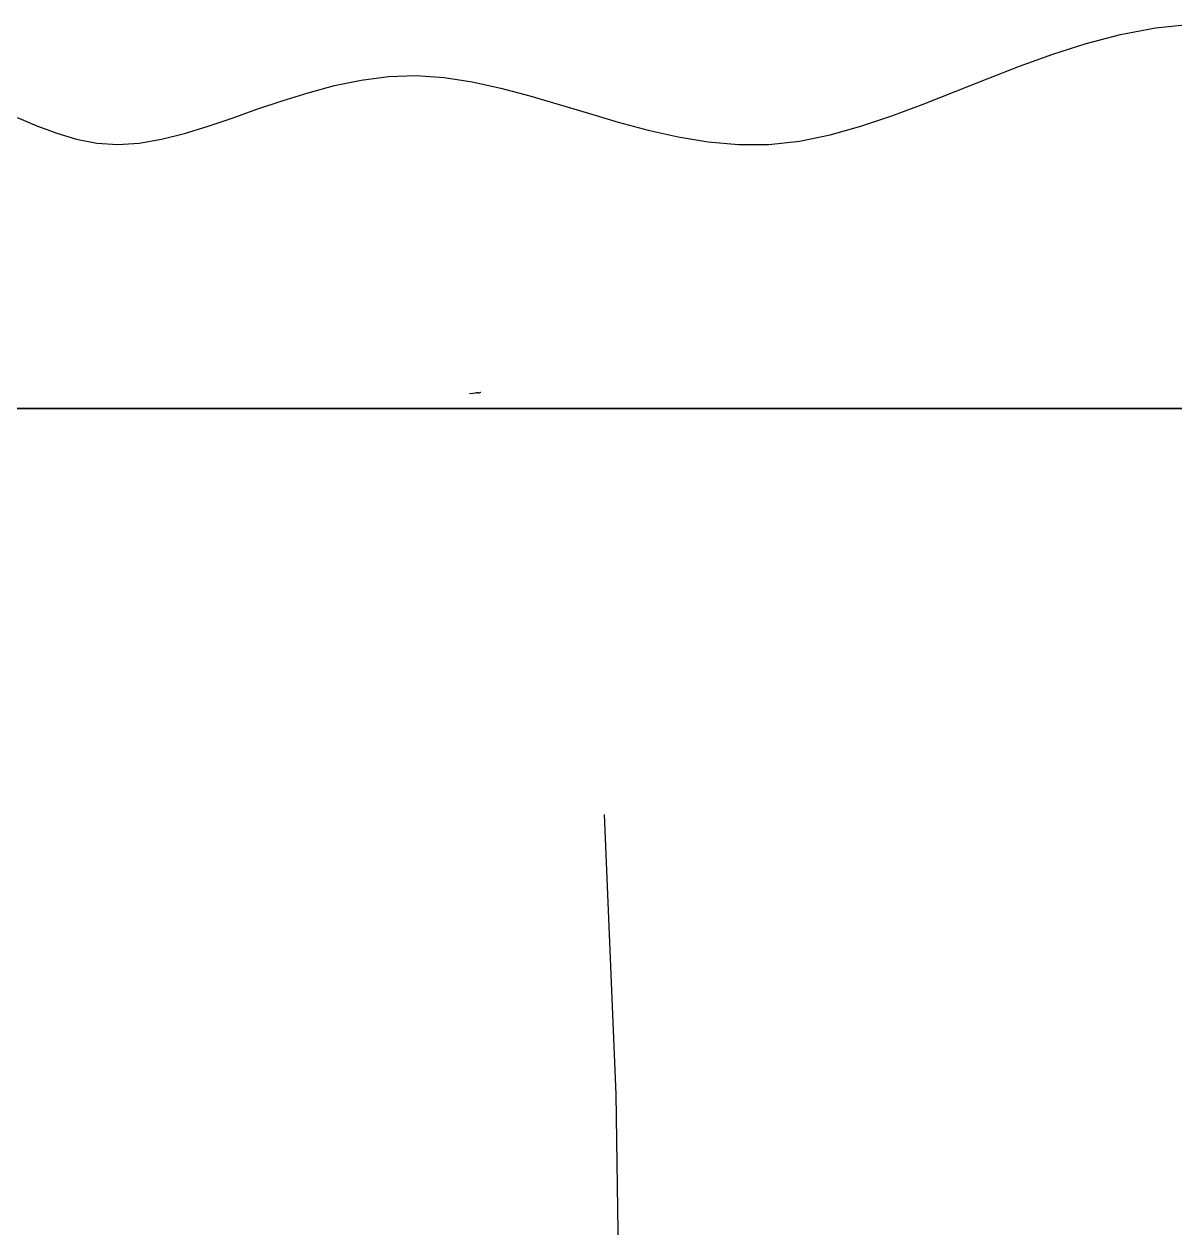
# Model space of a CAD drawing. Extents: x 11992 to 29481, y -6727 to 6811.
# Drawn here: x 24658 to 24778.5, y 2708.4 to 2834.4 of the extents above; entities that cross this region are included whole.
import ezdxf

# ---------------------------------------------------------------- set-up
doc = ezdxf.new("R2010")
doc.units = 0
doc.header["$MEASUREMENT"] = 0
doc.layers.get('0').update_dxf_attribs({"color": 8, "linetype": 'CONTINUOUS'})

msp = doc.modelspace()

# ---------------------------------------------------------------- linework, layer by layer
for p, q in [((24776.45, 2834.03, -2436.43), (24780.19, 2834.44, -2436.43)), ((24769.21, 2832.4, -2436.43), (24772.8, 2833.33, -2436.43)), ((24772.8, 2833.33, -2436.43), (24776.45, 2834.03, -2436.43)), ((24765.69, 2831.29, -2436.43), (24769.21, 2832.4, -2436.43)), ((24762.22, 2830.04, -2436.43), (24765.69, 2831.29, -2436.43)), ((24758.82, 2828.72, -2436.43), (24762.22, 2830.04, -2436.43)), ((24690.47, 2827.99, -2436.43), (24693.28, 2828.57, -2436.43)), ((24693.28, 2828.57, -2436.43), (24696.13, 2828.94, -2436.43)), ((24696.13, 2828.94, -2436.43), (24699.02, 2829.04, -2436.43)), ((24699.02, 2829.04, -2436.43), (24701.95, 2828.84, -2436.43)), ((24701.95, 2828.84, -2436.43), (24704.91, 2828.39, -2436.43)), ((24704.91, 2828.39, -2436.43), (24707.91, 2827.73, -2436.43)), ((24755.46, 2827.38, -2436.43), (24758.82, 2828.72, -2436.43)), ((24685.01, 2826.41, -2436.43), (24687.72, 2827.25, -2436.43)), ((24687.72, 2827.25, -2436.43), (24690.47, 2827.99, -2436.43)), ((24707.91, 2827.73, -2436.43), (24710.94, 2826.92, -2436.43)), ((24710.94, 2826.92, -2436.43), (24714, 2826.03, -2436.43)), ((24752.14, 2826.06, -2436.43), (24755.46, 2827.38, -2436.43)), ((24679.77, 2824.6, -2436.43), (24682.36, 2825.51, -2436.43)), ((24682.36, 2825.51, -2436.43), (24685.01, 2826.41, -2436.43)), ((24714, 2826.03, -2436.43), (24717.08, 2825.09, -2436.43)), ((24748.86, 2824.83, -2436.43), (24752.14, 2826.06, -2436.43)), ((24657.25, 2824.65, -2436.43), (24659.32, 2823.77, -2436.43)), ((24677.24, 2823.74, -2436.43), (24679.77, 2824.6, -2436.43)), ((24717.08, 2825.09, -2436.43), (24720.19, 2824.17, -2436.43)), ((24745.61, 2823.74, -2436.43), (24748.86, 2824.83, -2436.43)), ((24659.32, 2823.77, -2436.43), (24661.39, 2823, -2436.43)), ((24661.39, 2823, -2436.43), (24663.48, 2822.38, -2436.43)), ((24672.37, 2822.38, -2436.43), (24674.77, 2822.99, -2436.43)), ((24674.77, 2822.99, -2436.43), (24677.24, 2823.74, -2436.43)), ((24720.19, 2824.17, -2436.43), (24723.32, 2823.33, -2436.43)), ((24723.32, 2823.33, -2436.43), (24726.46, 2822.62, -2436.43)), ((24742.38, 2822.84, -2436.43), (24745.61, 2823.74, -2436.43)), ((24663.48, 2822.38, -2436.43), (24665.6, 2821.98, -2436.43)), ((24665.6, 2821.98, -2436.43), (24667.79, 2821.83, -2436.43)), ((24667.79, 2821.83, -2436.43), (24670.04, 2821.98, -2436.43)), ((24670.04, 2821.98, -2436.43), (24672.37, 2822.38, -2436.43)), ((24726.46, 2822.62, -2436.43), (24729.62, 2822.1, -2436.43)), ((24729.62, 2822.1, -2436.43), (24732.8, 2821.82, -2436.43)), ((24732.8, 2821.82, -2436.43), (24735.98, 2821.83, -2436.43)), ((24735.98, 2821.83, -2436.43), (24739.17, 2822.19, -2436.43)), ((24739.17, 2822.19, -2436.43), (24742.38, 2822.84, -2436.43)), ((24704.6, 2795.76, -2433.93), (24704.97, 2795.79, -2433.97)), ((24704.97, 2795.79, -2433.97), (24705.27, 2795.81, -2434.1)), ((24705.5, 2795.82, -2434.3), (24705.27, 2795.81, -2434.1)), ((24705.5, 2795.82, -2434.3), (24705.67, 2795.83, -2434.6)), ((24705.77, 2795.84, -2434.97), (24705.67, 2795.83, -2434.6)), ((24705.8, 2795.84, -2435.43), (24705.77, 2795.84, -2434.97)), ((24705.8, 2795.84, -2436.43), (24705.8, 2795.84, -2435.43)), ((24580.77, 2794.16, -2436.43), (24860.57, 2794.16, -2436.43)), ((24627.1, 2794.16, -2426.43), (24673.44, 2794.16, -2426.43)), ((24627.44, 2794.16, -2436.23), (24674.1, 2794.16, -2436.23)), ((24627.44, 2794.16, -2428.43), (24674.1, 2794.16, -2428.43)), ((24673.44, 2794.16, -2426.43), (24650.27, 2794.16, -2426.43)), ((24674.1, 2794.16, -2436.23), (24650.77, 2794.16, -2436.23)), ((24674.1, 2794.16, -2428.43), (24650.77, 2794.16, -2428.43)), ((24658.36, 2794.16, -1562.68), (24655.14, 2794.16, -1562.84)), ((24655.46, 2794.16, -2044.31), (24680.3, 2794.16, -2042.9)), ((24655.58, 2794.16, -2287.89), (24658.13, 2794.16, -2287.61)), ((24658.08, 2794.16, -2124.83), (24655.8, 2794.16, -2124.92)), ((24656.22, 2794.16, -2114.91), (24658.5, 2794.16, -2114.82)), ((24656.45, 2794.16, -2395.73), (24661.55, 2794.16, -2398.51)), ((24657.14, 2794.16, -2114.66), (24658.3, 2794.16, -2114.61)), ((24660.35, 2794.16, -2124.74), (24658.08, 2794.16, -2124.83)), ((24658.13, 2794.16, -2287.61), (24658.17, 2794.16, -2287.6)), ((24658.17, 2794.16, -2287.6), (24658.22, 2794.16, -2287.6)), ((24658.22, 2794.16, -2287.6), (24658.26, 2794.16, -2287.59)), ((24658.26, 2794.16, -2287.59), (24658.3, 2794.16, -2287.59)), ((24658.3, 2794.16, -2114.61), (24659.45, 2794.16, -2114.56)), ((24658.3, 2794.16, -2287.59), (24658.35, 2794.16, -2287.58)), ((24658.35, 2794.16, -2287.58), (24658.39, 2794.16, -2287.58)), ((24661.57, 2794.16, -1562.51), (24658.36, 2794.16, -1562.68)), ((24658.39, 2794.16, -2287.58), (24658.43, 2794.16, -2287.57)), ((24658.43, 2794.16, -2287.57), (24658.47, 2794.16, -2287.57)), ((24658.47, 2794.16, -2287.57), (24658.52, 2794.16, -2287.56)), ((24658.5, 2794.16, -2114.82), (24660.79, 2794.16, -2114.72)), ((24658.52, 2794.16, -2287.56), (24658.56, 2794.16, -2287.56)), ((24658.56, 2794.16, -2287.56), (24658.6, 2794.16, -2287.55)), ((24658.6, 2794.16, -2287.55), (24658.65, 2794.16, -2287.55)), ((24658.65, 2794.16, -2287.55), (24661.24, 2794.16, -2287.25)), ((24659.45, 2794.16, -2114.56), (24660.61, 2794.16, -2114.5)), ((24662.62, 2794.16, -2124.64), (24660.35, 2794.16, -2124.74)), ((24660.61, 2794.16, -2114.5), (24661.76, 2794.16, -2114.45)), ((24660.79, 2794.16, -2114.72), (24663.07, 2794.16, -2114.62)), ((24661.24, 2794.16, -2287.25), (24663.83, 2794.16, -2286.94)), ((24661.55, 2794.16, -2398.51), (24666.85, 2794.16, -2401.12)), ((24664.78, 2794.16, -1562.33), (24661.57, 2794.16, -1562.51)), ((24661.76, 2794.16, -2114.45), (24662.92, 2794.16, -2114.39)), ((24664.89, 2794.16, -2124.54), (24662.62, 2794.16, -2124.64)), ((24662.92, 2794.16, -2114.39), (24664.07, 2794.16, -2114.33)), ((24663.07, 2794.16, -2114.62), (24665.36, 2794.16, -2114.52)), ((24663.83, 2794.16, -2286.94), (24666.42, 2794.16, -2286.62)), ((24664.07, 2794.16, -2114.33), (24666.39, 2794.16, -2114.21)), ((24667.99, 2794.16, -1562.15), (24664.78, 2794.16, -1562.33)), ((24667.17, 2794.16, -2124.43), (24664.89, 2794.16, -2124.54)), ((24665.36, 2794.16, -2114.52), (24667.64, 2794.16, -2114.41)), ((24666.39, 2794.16, -2114.21), (24668.7, 2794.16, -2114.09)), ((24666.42, 2794.16, -2286.62), (24669.01, 2794.16, -2286.3)), ((24666.85, 2794.16, -2401.12), (24672.35, 2794.16, -2403.56)), ((24669.44, 2794.16, -2124.33), (24667.17, 2794.16, -2124.43)), ((24667.64, 2794.16, -2114.41), (24669.92, 2794.16, -2114.3)), ((24671.2, 2794.16, -1561.96), (24667.99, 2794.16, -1562.15)), ((24668.7, 2794.16, -2114.09), (24671.01, 2794.16, -2113.96)), ((24669.01, 2794.16, -2286.3), (24671.6, 2794.16, -2285.96)), ((24671.71, 2794.16, -2124.21), (24669.44, 2794.16, -2124.33)), ((24669.92, 2794.16, -2114.3), (24672.21, 2794.16, -2114.19)), ((24671.01, 2794.16, -2113.96), (24673.32, 2794.16, -2113.83)), ((24674.4, 2794.16, -1561.77), (24671.2, 2794.16, -1561.96)), ((24671.6, 2794.16, -2285.96), (24674.18, 2794.16, -2285.61)), ((24673.98, 2794.16, -2124.1), (24671.71, 2794.16, -2124.21)), ((24672.21, 2794.16, -2114.19), (24674.49, 2794.16, -2114.07)), ((24672.35, 2794.16, -2403.56), (24678.03, 2794.16, -2405.85)), ((24673.32, 2794.16, -2113.83), (24675.62, 2794.16, -2113.69)), ((24673.44, 2794.16, -2426.43), (24719.77, 2794.16, -2426.43)), ((24696.6, 2794.16, -2426.43), (24673.44, 2794.16, -2426.43)), ((24676.25, 2794.16, -2123.98), (24673.98, 2794.16, -2124.1)), ((24674.1, 2794.16, -2436.23), (24720.77, 2794.16, -2436.23)), ((24697.43, 2794.16, -2436.23), (24674.1, 2794.16, -2436.23)), ((24674.1, 2794.16, -2428.43), (24720.77, 2794.16, -2428.43)), ((24697.43, 2794.16, -2428.43), (24674.1, 2794.16, -2428.43)), ((24674.18, 2794.16, -2285.61), (24676.77, 2794.16, -2285.26)), ((24677.6, 2794.16, -1561.56), (24674.4, 2794.16, -1561.77)), ((24674.49, 2794.16, -2114.07), (24676.78, 2794.16, -2113.95)), ((24675.62, 2794.16, -2113.69), (24677.93, 2794.16, -2113.55)), ((24678.52, 2794.16, -2123.86), (24676.25, 2794.16, -2123.98)), ((24676.77, 2794.16, -2285.26), (24679.35, 2794.16, -2284.89)), ((24676.78, 2794.16, -2113.95), (24679.06, 2794.16, -2113.83)), ((24680.8, 2794.16, -1561.35), (24677.6, 2794.16, -1561.56)), ((24677.93, 2794.16, -2113.55), (24680.24, 2794.16, -2113.41)), ((24678.03, 2794.16, -2405.85), (24689.95, 2794.16, -2409.97)), ((24680.79, 2794.16, -2123.73), (24678.52, 2794.16, -2123.86)), ((24679.06, 2794.16, -2113.83), (24681.34, 2794.16, -2113.7)), ((24679.35, 2794.16, -2284.89), (24681.93, 2794.16, -2284.52)), ((24680.24, 2794.16, -2113.41), (24682.54, 2794.16, -2113.26)), ((24734.97, 2794.16, -2038.56), (24680.3, 2794.16, -2042.9)), ((24680.3, 2794.16, -2042.9), (24734.98, 2794.16, -2038.55)), ((24683.06, 2794.16, -2123.6), (24680.79, 2794.16, -2123.73)), ((24683.99, 2794.16, -1561.13), (24680.8, 2794.16, -1561.35)), ((24681.34, 2794.16, -2113.7), (24683.63, 2794.16, -2113.56)), ((24681.93, 2794.16, -2284.52), (24684.52, 2794.16, -2284.14)), ((24682.54, 2794.16, -2113.26), (24684.85, 2794.16, -2113.1)), ((24685.33, 2794.16, -2123.46), (24683.06, 2794.16, -2123.6)), ((24683.63, 2794.16, -2113.56), (24685.91, 2794.16, -2113.43)), ((24687.18, 2794.16, -1560.91), (24683.99, 2794.16, -1561.13)), ((24684.52, 2794.16, -2284.14), (24687.1, 2794.16, -2283.74)), ((24684.85, 2794.16, -2113.1), (24687.16, 2794.16, -2112.94)), ((24687.6, 2794.16, -2123.32), (24685.33, 2794.16, -2123.46)), ((24685.91, 2794.16, -2113.43), (24688.19, 2794.16, -2113.28)), ((24687.1, 2794.16, -2283.74), (24689.67, 2794.16, -2283.34)), ((24687.16, 2794.16, -2112.94), (24689.47, 2794.16, -2112.78)), ((24690.37, 2794.16, -1560.68), (24687.18, 2794.16, -1560.91)), ((24689.87, 2794.16, -2123.18), (24687.6, 2794.16, -2123.32)), ((24688.19, 2794.16, -2113.28), (24690.47, 2794.16, -2113.14)), ((24689.47, 2794.16, -2112.78), (24691.78, 2794.16, -2112.61)), ((24689.67, 2794.16, -2283.34), (24692.25, 2794.16, -2282.93)), ((24692.14, 2794.16, -2123.03), (24689.87, 2794.16, -2123.18)), ((24689.95, 2794.16, -2409.97), (24702.56, 2794.16, -2413.51)), ((24693.55, 2794.16, -1560.44), (24690.37, 2794.16, -1560.68)), ((24690.47, 2794.16, -2113.14), (24692.76, 2794.16, -2112.99)), ((24694.67, 2794.16, -2068.83), (24691.39, 2794.16, -2066.19)), ((24691.78, 2794.16, -2112.61), (24694.09, 2794.16, -2112.43)), ((24694.41, 2794.16, -2122.88), (24692.14, 2794.16, -2123.03)), ((24692.25, 2794.16, -2282.93), (24694.82, 2794.16, -2282.51)), ((24692.76, 2794.16, -2112.99), (24695.04, 2794.16, -2112.83)), ((24696.73, 2794.16, -1560.19), (24693.55, 2794.16, -1560.44)), ((24694.09, 2794.16, -2112.43), (24696.4, 2794.16, -2112.25)), ((24696.68, 2794.16, -2122.72), (24694.41, 2794.16, -2122.88)), ((24697.33, 2794.16, -2071.61), (24694.67, 2794.16, -2068.83)), ((24694.82, 2794.16, -2282.51), (24697.4, 2794.16, -2282.08)), ((24695.04, 2794.16, -2112.83), (24697.32, 2794.16, -2112.67)), ((24696.4, 2794.16, -2112.25), (24698.71, 2794.16, -2112.07)), ((24719.77, 2794.16, -2426.43), (24696.6, 2794.16, -2426.43)), ((24698.95, 2794.16, -2122.56), (24696.68, 2794.16, -2122.72)), ((24699.91, 2794.16, -1559.94), (24696.73, 2794.16, -1560.19)), ((24697.32, 2794.16, -2112.67), (24699.6, 2794.16, -2112.51)), ((24699.42, 2794.16, -2074.49), (24697.33, 2794.16, -2071.61)), ((24697.4, 2794.16, -2282.08), (24699.97, 2794.16, -2281.64)), ((24720.77, 2794.16, -2436.23), (24697.43, 2794.16, -2436.23)), ((24720.77, 2794.16, -2428.43), (24697.43, 2794.16, -2428.43)), ((24698.71, 2794.16, -2112.07), (24701.01, 2794.16, -2111.88)), ((24701.22, 2794.16, -2122.4), (24698.95, 2794.16, -2122.56)), ((24701.01, 2794.16, -2077.45), (24699.42, 2794.16, -2074.49)), ((24699.6, 2794.16, -2112.51), (24701.88, 2794.16, -2112.34)), ((24703.08, 2794.16, -1559.68), (24699.91, 2794.16, -1559.94)), ((24699.97, 2794.16, -2281.64), (24702.54, 2794.16, -2281.19)), ((24702.17, 2794.16, -2080.47), (24701.01, 2794.16, -2077.45)), ((24701.01, 2794.16, -2111.88), (24703.32, 2794.16, -2111.68)), ((24703.49, 2794.16, -2122.23), (24701.22, 2794.16, -2122.4)), ((24701.88, 2794.16, -2112.34), (24704.16, 2794.16, -2112.17)), ((24702.95, 2794.16, -2083.54), (24702.17, 2794.16, -2080.47)), ((24702.54, 2794.16, -2281.19), (24705.1, 2794.16, -2280.74)), ((24702.56, 2794.16, -2413.51), (24715.84, 2794.16, -2416.51)), ((24703.43, 2794.16, -2086.63), (24702.95, 2794.16, -2083.54)), ((24706.25, 2794.16, -1559.41), (24703.08, 2794.16, -1559.68)), ((24703.32, 2794.16, -2111.68), (24705.62, 2794.16, -2111.48)), ((24703.4, 2794.16, -2105.64), (24703.4, 2794.16, -2105.31)), ((24703.4, 2794.16, -2105.31), (24703.4, 2794.16, -2104.98)), ((24703.4, 2794.16, -2104.98), (24703.4, 2794.16, -2104.65)), ((24703.4, 2794.16, -2104.65), (24703.4, 2794.16, -2104.32)), ((24703.4, 2794.16, -2104.32), (24703.4, 2794.16, -2103.99)), ((24703.4, 2794.16, -2103.99), (24703.41, 2794.16, -2103.65)), ((24703.41, 2794.16, -2103.65), (24703.41, 2794.16, -2103.32)), ((24703.41, 2794.16, -2103.32), (24703.41, 2794.16, -2102.99)), ((24703.41, 2794.16, -2102.99), (24703.42, 2794.16, -2102.65)), ((24703.42, 2794.16, -2102.65), (24703.43, 2794.16, -2102.31)), ((24703.43, 2794.16, -2102.31), (24703.43, 2794.16, -2101.98)), ((24703.43, 2794.16, -2101.98), (24703.44, 2794.16, -2101.64)), ((24703.66, 2794.16, -2089.72), (24703.43, 2794.16, -2086.63)), ((24703.44, 2794.16, -2101.64), (24703.54, 2794.16, -2098.76)), ((24705.76, 2794.16, -2122.05), (24703.49, 2794.16, -2122.23)), ((24703.54, 2794.16, -2098.76), (24703.66, 2794.16, -2095.8)), ((24703.66, 2794.16, -2095.8), (24703.72, 2794.16, -2092.78)), ((24703.72, 2794.16, -2092.78), (24703.66, 2794.16, -2089.72)), ((24704.16, 2794.16, -2112.17), (24706.44, 2794.16, -2111.99)), ((24705.1, 2794.16, -2280.74), (24707.67, 2794.16, -2280.27)), ((24705.62, 2794.16, -2111.48), (24707.93, 2794.16, -2111.28)), ((24708.02, 2794.16, -2121.88), (24705.76, 2794.16, -2122.05)), ((24709.42, 2794.16, -1559.14), (24706.25, 2794.16, -1559.41)), ((24706.44, 2794.16, -2111.99), (24708.72, 2794.16, -2111.81)), ((24707.67, 2794.16, -2280.27), (24710.23, 2794.16, -2279.8)), ((24707.93, 2794.16, -2111.28), (24710.23, 2794.16, -2111.07)), ((24710.29, 2794.16, -2121.69), (24708.02, 2794.16, -2121.88)), ((24708.72, 2794.16, -2111.81), (24711, 2794.16, -2111.62)), ((24712.58, 2794.16, -1558.85), (24709.42, 2794.16, -1559.14)), ((24710.23, 2794.16, -2111.07), (24712.53, 2794.16, -2110.85)), ((24710.23, 2794.16, -2279.8), (24712.8, 2794.16, -2279.32)), ((24712.56, 2794.16, -2121.5), (24710.29, 2794.16, -2121.69)), ((24711, 2794.16, -2111.62), (24713.28, 2794.16, -2111.43)), ((24712.53, 2794.16, -2110.85), (24714.84, 2794.16, -2110.63)), ((24714.82, 2794.16, -2121.31), (24712.56, 2794.16, -2121.5)), ((24715.73, 2794.16, -1558.57), (24712.58, 2794.16, -1558.85)), ((24712.8, 2794.16, -2279.32), (24715.36, 2794.16, -2278.82)), ((24713.28, 2794.16, -2111.43), (24715.56, 2794.16, -2111.23)), ((24717.09, 2794.16, -2121.11), (24714.82, 2794.16, -2121.31)), ((24714.84, 2794.16, -2110.63), (24717.15, 2794.16, -2110.4)), ((24715.36, 2794.16, -2278.82), (24717.92, 2794.16, -2278.32)), ((24715.56, 2794.16, -2111.23), (24717.83, 2794.16, -2111.03)), ((24718.89, 2794.16, -1558.27), (24715.73, 2794.16, -1558.57)), ((24715.84, 2794.16, -2416.51), (24729.73, 2794.16, -2419.03)), ((24719.35, 2794.16, -2120.91), (24717.09, 2794.16, -2121.11)), ((24717.15, 2794.16, -2110.4), (24719.46, 2794.16, -2110.17)), ((24717.83, 2794.16, -2111.03), (24720.11, 2794.16, -2110.82)), ((24717.92, 2794.16, -2278.32), (24720.48, 2794.16, -2277.81)), ((24722.03, 2794.16, -1557.97), (24718.89, 2794.16, -1558.27)), ((24721.62, 2794.16, -2120.71), (24719.35, 2794.16, -2120.91)), ((24719.46, 2794.16, -2110.17), (24721.76, 2794.16, -2109.93)), ((24719.77, 2794.16, -2426.43), (24766.1, 2794.16, -2426.43)), ((24742.94, 2794.16, -2426.43), (24719.77, 2794.16, -2426.43)), ((24720.11, 2794.16, -2110.82), (24722.39, 2794.16, -2110.61)), ((24720.48, 2794.16, -2277.81), (24723.03, 2794.16, -2277.29)), ((24720.77, 2794.16, -2436.23), (24767.43, 2794.16, -2436.23)), ((24744.1, 2794.16, -2436.23), (24720.77, 2794.16, -2436.23)), ((24720.77, 2794.16, -2428.43), (24767.43, 2794.16, -2428.43)), ((24744.1, 2794.16, -2428.43), (24720.77, 2794.16, -2428.43)), ((24723.88, 2794.16, -2120.49), (24721.62, 2794.16, -2120.71)), ((24721.76, 2794.16, -2109.93), (24724.06, 2794.16, -2109.68)), ((24725.18, 2794.16, -1557.65), (24722.03, 2794.16, -1557.97)), ((24722.39, 2794.16, -2110.61), (24724.66, 2794.16, -2110.39)), ((24723.03, 2794.16, -2277.29), (24725.59, 2794.16, -2276.77)), ((24726.15, 2794.16, -2120.28), (24723.88, 2794.16, -2120.49)), ((24724.06, 2794.16, -2109.68), (24726.36, 2794.16, -2109.43)), ((24724.66, 2794.16, -2110.39), (24726.94, 2794.16, -2110.17)), ((24728.31, 2794.16, -1557.34), (24725.18, 2794.16, -1557.65)), ((24725.59, 2794.16, -2276.77), (24728.15, 2794.16, -2276.23)), ((24728.41, 2794.16, -2120.06), (24726.15, 2794.16, -2120.28)), ((24726.36, 2794.16, -2109.43), (24728.66, 2794.16, -2109.18)), ((24726.94, 2794.16, -2110.17), (24729.22, 2794.16, -2109.94)), ((24728.15, 2794.16, -2276.23), (24730.7, 2794.16, -2275.69)), ((24731.45, 2794.16, -1557.01), (24728.31, 2794.16, -1557.34)), ((24730.67, 2794.16, -2119.83), (24728.41, 2794.16, -2120.06)), ((24728.66, 2794.16, -2109.18), (24730.96, 2794.16, -2108.92)), ((24729.22, 2794.16, -2109.94), (24731.49, 2794.16, -2109.71)), ((24729.73, 2794.16, -2419.03), (24744.21, 2794.16, -2421.09)), ((24732.94, 2794.16, -2119.6), (24730.67, 2794.16, -2119.83)), ((24730.7, 2794.16, -2275.69), (24733.25, 2794.16, -2275.13)), ((24730.96, 2794.16, -2108.92), (24733.26, 2794.16, -2108.65)), ((24734.57, 2794.16, -1556.68), (24731.45, 2794.16, -1557.01)), ((24731.49, 2794.16, -2109.71), (24733.77, 2794.16, -2109.48)), ((24735.2, 2794.16, -2119.36), (24732.94, 2794.16, -2119.6)), ((24733.25, 2794.16, -2275.13), (24735.8, 2794.16, -2274.57)), ((24733.26, 2794.16, -2108.65), (24735.56, 2794.16, -2108.38)), ((24733.77, 2794.16, -2109.48), (24736.04, 2794.16, -2109.23)), ((24737.7, 2794.16, -1556.34), (24734.57, 2794.16, -1556.68)), ((24773.36, 2794.16, -2034.38), (24734.97, 2794.16, -2038.56)), ((24734.98, 2794.16, -2038.55), (24773.42, 2794.16, -2034.35)), ((24737.46, 2794.16, -2119.12), (24735.2, 2794.16, -2119.36)), ((24735.56, 2794.16, -2108.38), (24737.86, 2794.16, -2108.1)), ((24735.8, 2794.16, -2274.57), (24738.35, 2794.16, -2274)), ((24736.04, 2794.16, -2109.23), (24738.31, 2794.16, -2108.99)), ((24739.72, 2794.16, -2118.87), (24737.46, 2794.16, -2119.12)), ((24740.81, 2794.16, -1555.99), (24737.7, 2794.16, -1556.34)), ((24737.86, 2794.16, -2108.1), (24740.16, 2794.16, -2107.81)), ((24738.31, 2794.16, -2108.99), (24740.59, 2794.16, -2108.73)), ((24738.35, 2794.16, -2274), (24740.9, 2794.16, -2273.42)), ((24741.98, 2794.16, -2118.62), (24739.72, 2794.16, -2118.87)), ((24740.16, 2794.16, -2107.81), (24742.46, 2794.16, -2107.52)), ((24740.59, 2794.16, -2108.73), (24742.86, 2794.16, -2108.48)), ((24743.93, 2794.16, -1555.63), (24740.81, 2794.16, -1555.99)), ((24740.9, 2794.16, -2273.42), (24743.44, 2794.16, -2272.83)), ((24744.24, 2794.16, -2118.36), (24741.98, 2794.16, -2118.62)), ((24742.46, 2794.16, -2107.52), (24744.76, 2794.16, -2107.23)), ((24742.86, 2794.16, -2108.48), (24745.13, 2794.16, -2108.21)), ((24766.1, 2794.16, -2426.43), (24742.94, 2794.16, -2426.43)), ((24743.44, 2794.16, -2272.83), (24745.98, 2794.16, -2272.24)), ((24747.03, 2794.16, -1555.27), (24743.93, 2794.16, -1555.63)), ((24767.43, 2794.16, -2436.23), (24744.1, 2794.16, -2436.23)), ((24767.43, 2794.16, -2428.43), (24744.1, 2794.16, -2428.43)), ((24744.21, 2794.16, -2421.09), (24759.24, 2794.16, -2422.75)), ((24746.5, 2794.16, -2118.1), (24744.24, 2794.16, -2118.36)), ((24744.76, 2794.16, -2107.23), (24747.06, 2794.16, -2106.93)), ((24745.13, 2794.16, -2108.21), (24747.4, 2794.16, -2107.94)), ((24745.98, 2794.16, -2272.24), (24748.52, 2794.16, -2271.63)), ((24748.76, 2794.16, -2117.83), (24746.5, 2794.16, -2118.1)), ((24750.13, 2794.16, -1554.9), (24747.03, 2794.16, -1555.27)), ((24747.06, 2794.16, -2106.93), (24749.36, 2794.16, -2106.62)), ((24747.4, 2794.16, -2107.94), (24749.67, 2794.16, -2107.67)), ((24748.52, 2794.16, -2271.63), (24751.06, 2794.16, -2271.02)), ((24751.01, 2794.16, -2117.56), (24748.76, 2794.16, -2117.83)), ((24749.36, 2794.16, -2106.62), (24751.66, 2794.16, -2106.3)), ((24749.67, 2794.16, -2107.67), (24751.94, 2794.16, -2107.39)), ((24753.23, 2794.16, -1554.52), (24750.13, 2794.16, -1554.9)), ((24753.27, 2794.16, -2117.28), (24751.01, 2794.16, -2117.56)), ((24751.06, 2794.16, -2271.02), (24753.6, 2794.16, -2270.4)), ((24751.66, 2794.16, -2106.3), (24753.95, 2794.16, -2105.98)), ((24751.94, 2794.16, -2107.39), (24754.21, 2794.16, -2107.11)), ((24756.32, 2794.16, -1554.14), (24753.23, 2794.16, -1554.52)), ((24755.53, 2794.16, -2117), (24753.27, 2794.16, -2117.28)), ((24753.6, 2794.16, -2270.4), (24756.13, 2794.16, -2269.77)), ((24753.95, 2794.16, -2105.98), (24756.25, 2794.16, -2105.66)), ((24754.21, 2794.16, -2107.11), (24756.48, 2794.16, -2106.82)), ((24757.78, 2794.16, -2116.71), (24755.53, 2794.16, -2117)), ((24756.13, 2794.16, -2269.77), (24758.66, 2794.16, -2269.13)), ((24756.25, 2794.16, -2105.66), (24758.54, 2794.16, -2105.33)), ((24759.4, 2794.16, -1553.75), (24756.32, 2794.16, -1554.14)), ((24756.48, 2794.16, -2106.82), (24758.74, 2794.16, -2106.52)), ((24756.57, 2794.16, -2086.6), (24756.54, 2794.16, -2083.91)), ((24756.54, 2794.16, -2083.91), (24756.61, 2794.16, -2081.91)), ((24756.7, 2794.16, -2090.08), (24756.57, 2794.16, -2086.6)), ((24756.61, 2794.16, -2081.91), (24756.79, 2794.16, -2080.49)), ((24756.96, 2794.16, -2094.46), (24756.7, 2794.16, -2090.08)), ((24756.79, 2794.16, -2080.49), (24757.05, 2794.16, -2079.53)), ((24757.34, 2794.16, -2099.87), (24756.96, 2794.16, -2094.46)), ((24757.05, 2794.16, -2079.53), (24757.39, 2794.16, -2078.93)), ((24757.39, 2794.16, -2078.93), (24757.81, 2794.16, -2078.57)), ((24760.04, 2794.16, -2116.42), (24757.78, 2794.16, -2116.71)), ((24757.81, 2794.16, -2078.57), (24758.31, 2794.16, -2078.35)), ((24758.31, 2794.16, -2078.35), (24758.86, 2794.16, -2078.15)), ((24758.54, 2794.16, -2105.33), (24760.83, 2794.16, -2104.99)), ((24758.66, 2794.16, -2269.13), (24761.19, 2794.16, -2268.48)), ((24758.74, 2794.16, -2106.52), (24761.01, 2794.16, -2106.22)), ((24758.86, 2794.16, -2078.15), (24759.47, 2794.16, -2077.87)), ((24759.24, 2794.16, -2422.75), (24774.78, 2794.16, -2424.03)), ((24762.47, 2794.16, -1553.35), (24759.4, 2794.16, -1553.75)), ((24759.47, 2794.16, -2077.87), (24760.43, 2794.16, -2077.18)), ((24762.29, 2794.16, -2116.12), (24760.04, 2794.16, -2116.42)), ((24760.43, 2794.16, -2077.18), (24761.49, 2794.16, -2076.2)), ((24760.83, 2794.16, -2104.99), (24763.13, 2794.16, -2104.65)), ((24761.01, 2794.16, -2106.22), (24763.28, 2794.16, -2105.92)), ((24761.19, 2794.16, -2268.48), (24763.71, 2794.16, -2267.83)), ((24761.49, 2794.16, -2076.2), (24762.65, 2794.16, -2075.01)), ((24764.55, 2794.16, -2115.82), (24762.29, 2794.16, -2116.12)), ((24765.54, 2794.16, -1552.94), (24762.47, 2794.16, -1553.35)), ((24762.65, 2794.16, -2075.01), (24763.92, 2794.16, -2073.73)), ((24763.13, 2794.16, -2104.65), (24765.42, 2794.16, -2104.3)), ((24763.28, 2794.16, -2105.92), (24765.54, 2794.16, -2105.6)), ((24763.71, 2794.16, -2267.83), (24766.24, 2794.16, -2267.16)), ((24763.92, 2794.16, -2073.73), (24765.29, 2794.16, -2072.45)), ((24766.8, 2794.16, -2115.51), (24764.55, 2794.16, -2115.82)), ((24765.29, 2794.16, -2072.45), (24766.78, 2794.16, -2071.27)), ((24765.42, 2794.16, -2104.3), (24767.71, 2794.16, -2103.94)), ((24768.61, 2794.16, -1552.52), (24765.54, 2794.16, -1552.94)), ((24765.54, 2794.16, -2105.6), (24767.81, 2794.16, -2105.29)), ((24766.1, 2794.16, -2426.43), (24812.44, 2794.16, -2426.43)), ((24789.27, 2794.16, -2426.43), (24766.1, 2794.16, -2426.43)), ((24766.24, 2794.16, -2267.16), (24768.76, 2794.16, -2266.49)), ((24766.78, 2794.16, -2071.27), (24768.38, 2794.16, -2070.28)), ((24769.05, 2794.16, -2115.19), (24766.8, 2794.16, -2115.51)), ((24767.43, 2794.16, -2436.23), (24814.1, 2794.16, -2436.23)), ((24790.77, 2794.16, -2436.23), (24767.43, 2794.16, -2436.23)), ((24767.43, 2794.16, -2428.43), (24814.1, 2794.16, -2428.43)), ((24790.77, 2794.16, -2428.43), (24767.43, 2794.16, -2428.43)), ((24767.71, 2794.16, -2103.94), (24770, 2794.16, -2103.58)), ((24767.81, 2794.16, -2105.29), (24770.07, 2794.16, -2104.97)), ((24768.38, 2794.16, -2070.28), (24770.1, 2794.16, -2069.58)), ((24771.66, 2794.16, -1552.1), (24768.61, 2794.16, -1552.52)), ((24768.76, 2794.16, -2266.49), (24771.28, 2794.16, -2265.81)), ((24771.3, 2794.16, -2114.87), (24769.05, 2794.16, -2115.19)), ((24770, 2794.16, -2103.58), (24772.29, 2794.16, -2103.21)), ((24770.07, 2794.16, -2104.97), (24772.34, 2794.16, -2104.64)), ((24770.1, 2794.16, -2069.58), (24771.93, 2794.16, -2069.28)), ((24771.28, 2794.16, -2265.81), (24773.79, 2794.16, -2265.12)), ((24773.56, 2794.16, -2114.55), (24771.3, 2794.16, -2114.87)), ((24774.71, 2794.16, -1551.67), (24771.66, 2794.16, -1552.1)), ((24771.93, 2794.16, -2069.28), (24773.88, 2794.16, -2069.46)), ((24772.29, 2794.16, -2103.21), (24774.58, 2794.16, -2102.84)), ((24772.34, 2794.16, -2104.64), (24774.6, 2794.16, -2104.3)), ((24811.63, 2794.16, -2029.29), (24773.36, 2794.16, -2034.38)), ((24773.42, 2794.16, -2034.35), (24811.86, 2794.16, -2029.18)), ((24775.81, 2794.16, -2114.22), (24773.56, 2794.16, -2114.55)), ((24773.79, 2794.16, -2265.12), (24776.31, 2794.16, -2264.42)), ((24773.88, 2794.16, -2069.46), (24775.96, 2794.16, -2070.22)), ((24774.58, 2794.16, -2102.84), (24776.87, 2794.16, -2102.46)), ((24774.6, 2794.16, -2104.3), (24776.86, 2794.16, -2103.97)), ((24777.75, 2794.16, -1551.23), (24774.71, 2794.16, -1551.67)), ((24774.78, 2794.16, -2424.03), (24790.78, 2794.16, -2425)), ((24778.05, 2794.16, -2113.88), (24775.81, 2794.16, -2114.22)), ((24775.96, 2794.16, -2070.22), (24778.15, 2794.16, -2071.67)), ((24776.31, 2794.16, -2264.42), (24778.82, 2794.16, -2263.72)), ((24776.86, 2794.16, -2103.97), (24779.12, 2794.16, -2103.62)), ((24776.87, 2794.16, -2102.46), (24779.15, 2794.16, -2102.08)), ((24780.79, 2794.16, -1550.78), (24777.75, 2794.16, -1551.23)), ((24780.3, 2794.16, -2113.54), (24778.05, 2794.16, -2113.88)), ((24719.98, 2722.36, -2436.43), (24718.74, 2751.66, -2436.43)), ((24720.37, 2693.22, -2436.43), (24719.98, 2722.36, -2436.43))]:
    msp.add_line(p, q)

doc.saveas('drawing.dxf')
